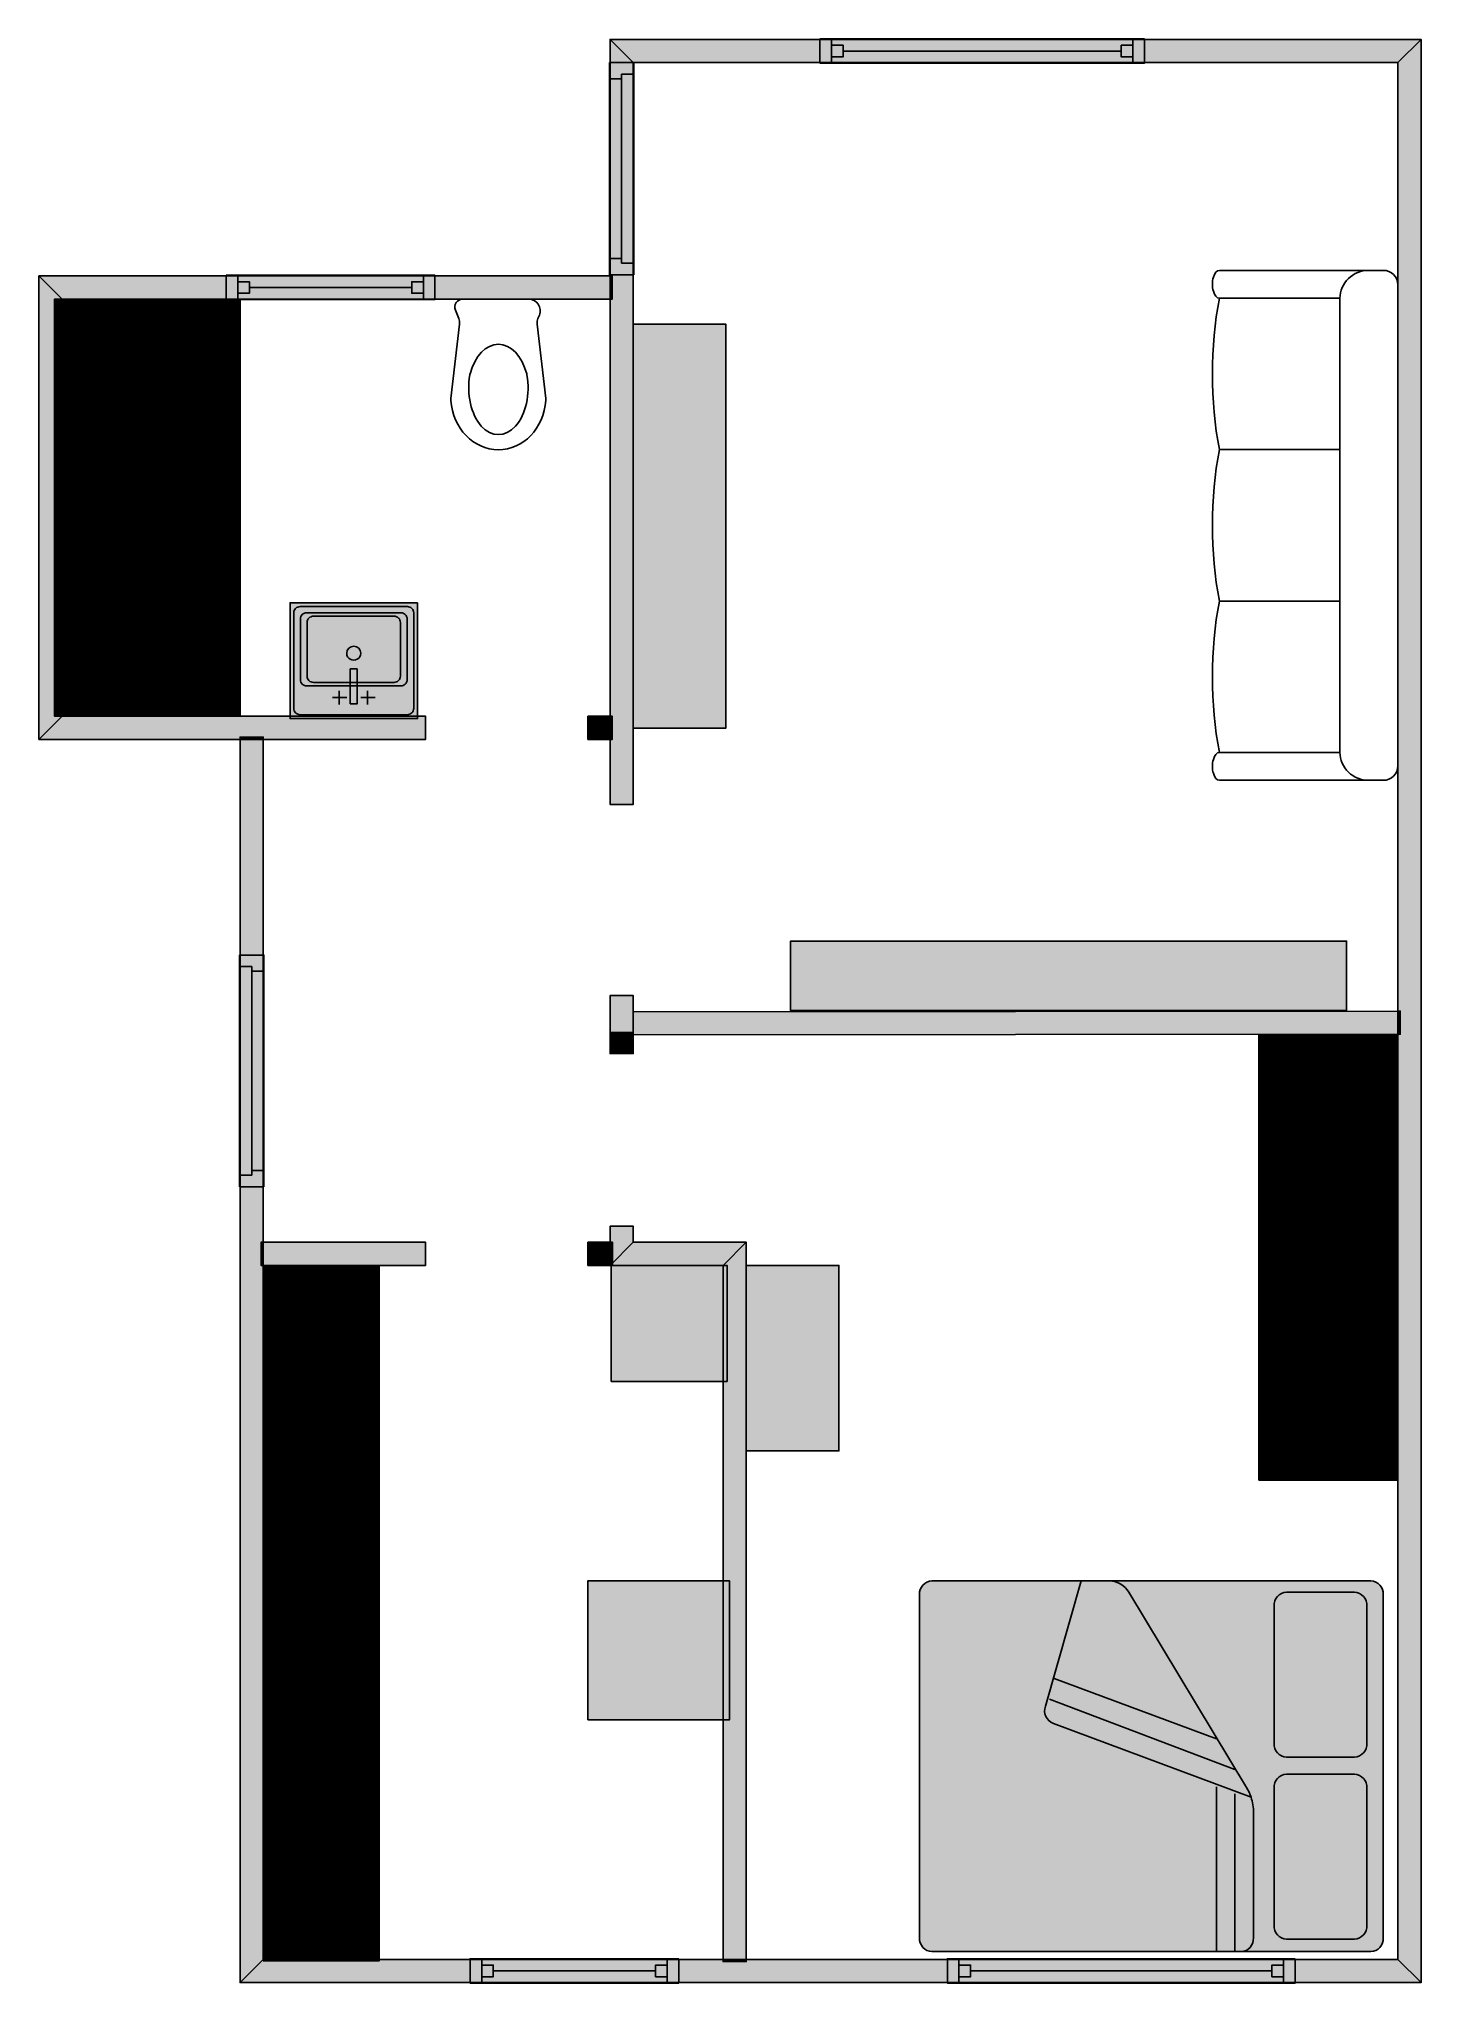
# Model space of a CAD drawing. Extents: x 232 to 6193, y 314 to 8703.
import ezdxf

# ---------------------------------------------------------------- set-up
doc = ezdxf.new("R2010")
doc.units = 0
doc.header["$LTSCALE"] = 64.057889
doc.header["$MEASUREMENT"] = 0
for name, color, linetype in [('OBSTACLE', 7, 'CONTINUOUS'), ('OCCUPIED', 7, 'CONTINUOUS'), ('WALL', 7, 'CONTINUOUS')]:
    doc.layers.add(name, color=color, linetype=linetype)
pattern_1 = [(45, (0, 0), (-2.2352, 2.2352), [])]

msp = doc.modelspace()

# ---------------------------------------------------------------- hatches: boundary and pattern name
at = {"layer": 'OBSTACLE'}
h = msp.add_hatch(dxfattribs=at)
h.set_pattern_fill('ANSI31', scale=25.4, style=0)
h.set_pattern_definition(pattern_1)
edge = h.paths.add_edge_path(flags=0)
edge.add_arc((425.9, 7272.5), 59.2, 346.24834, 0.72585)
edge.add_line((366.7, 7271.8), (366.7, 5921.8))
edge.add_arc((434, 5928.7), 67.7, 5.84982, 78.0492)
edge.add_line((420, 5862.5), (980, 5862.5))
edge.add_arc((966, 5928.7), 67.7, 101.9508, 174.15018)
edge.add_line((1033.3, 5921.8), (1033.3, 7271.8))
edge.add_arc((974.1, 7272.5), 59.2, 179.27415, 193.75166)
edge.add_line((1031.6, 7286.6), (1033.3, 7286.6))
edge.add_ellipse((699.8, 7288.5), major_axis=(-333.5, 0), ratio=0.762119, start_angle=179.58191, end_angle=179.99987)
edge.add_ellipse((700, 7288.5), major_axis=(-333.3, 0), ratio=0.762119, start_angle=180, end_angle=360)
edge.add_ellipse((700.2, 7288.5), major_axis=(-333.5, 0), ratio=0.762119, start_angle=0.00013, end_angle=0.41809)
edge.add_line((366.7, 7286.6), (368.4, 7286.6))
edge = h.paths.add_edge_path(flags=0)
edge.add_arc((425.9, 7272.5), 59.2, 346.24834, 0.72585)
edge.add_line((366.7, 7271.8), (366.7, 5921.8))
edge.add_arc((434, 5928.7), 67.7, 5.84982, 78.0492)
edge.add_line((420, 5862.5), (980, 5862.5))
edge.add_arc((966, 5928.7), 67.7, 101.9508, 174.15018)
edge.add_line((1033.3, 5921.8), (1033.3, 7271.8))
edge.add_arc((974.1, 7272.5), 59.2, 179.27415, 193.75166)
edge.add_line((1031.6, 7286.6), (1033.3, 7286.6))
edge.add_ellipse((699.8, 7288.5), major_axis=(-333.5, 0), ratio=0.762119, start_angle=179.58191, end_angle=179.99987)
edge.add_ellipse((700, 7288.5), major_axis=(-333.3, 0), ratio=0.762119, start_angle=180, end_angle=360)
edge.add_ellipse((700.2, 7288.5), major_axis=(-333.5, 0), ratio=0.762119, start_angle=0.00013, end_angle=0.41809)
edge.add_line((366.7, 7286.6), (368.4, 7286.6))
h.paths.add_polyline_path([(1100, 7580), (300, 7580), (300, 5780), (1100, 5780)], flags=0)
h = msp.add_hatch(dxfattribs=at)
h.set_pattern_fill('ANSI31', scale=25.4, style=0)
h.set_pattern_definition(pattern_1)
h.paths.add_polyline_path([(738.1, 6005, -1), (661.9, 6005, -1)], flags=0)
h = msp.add_hatch(dxfattribs=at)
h.set_pattern_fill('ANSI31', scale=25.4, style=0)
h.set_pattern_definition(pattern_1)
h.paths.add_polyline_path([(712, 5907), (688, 5907), (688, 5780), (712, 5780)], flags=0)
h = msp.add_hatch(dxfattribs=at)
h.set_pattern_fill('ANSI31', scale=25.4, style=0)
h.set_pattern_definition(pattern_1)
h.paths.add_polyline_path([(5493, 2484.5), (6093, 2484.5), (6093, 4405.4), (5493, 4405.4)], flags=0)
h = msp.add_hatch(dxfattribs=at)
h.set_pattern_fill('ANSI31', scale=25.4, style=0)
h.set_pattern_definition(pattern_1)
h.paths.add_polyline_path([(1200, 410.4), (1700, 410.4), (1700, 3410.4), (1200, 3410.4)], flags=0)
at = {"layer": 'OCCUPIED'}
for points in [[(2795.1, 5729), (3195.1, 5729), (3195.1, 7471), (2795.1, 7471)], [(1865.1, 6270), (1315.1, 6270), (1315.1, 5770), (1865.1, 5770)], [(1416.3, 6211.7, 0.414214), (1388.8, 6184.7), (1388.8, 5953.1, 0.414214), (1416.3, 5926), (1763.9, 5926, 0.414214), (1791.4, 5953.1), (1791.4, 6184.7, 0.414214), (1763.9, 6211.7)], [(1605.4, 5984.3), (1574.8, 5984.3), (1574.8, 5833.9), (1605.4, 5833.9)], [(5871.7, 4510.4), (5871.7, 4810.4), (3473.7, 4810.4), (3473.7, 4510.4)], [(2700, 2910.4), (3200, 2910.4), (3200, 3410.4), (2700, 3410.4)], [(3282.6, 2610.4), (3682.6, 2610.4), (3682.6, 3410.4), (3282.6, 3410.4)], [(2600, 1450), (3209.9, 1450), (3209.9, 2050), (2600, 2050)], [(5416.7, 450), (5416.7, 450, 0.414214), (5470, 509.3), (5470, 1050, 0.086905), (5459.6, 1116.3), (4607.2, 1434.3, -0.409267), (4572.8, 1509.7), (4727, 2050), (4083.3, 2050, 0.414214), (4030, 1990.7), (4030, 509.3, 0.414214), (4083.3, 450)]]:
    msp.add_hatch(color=254, dxfattribs=at).paths.add_polyline_path(points)
h = msp.add_hatch(color=254, dxfattribs=at)
h.paths.add_polyline_path([(1358.8, 6253.1, 0.414214), (1331.3, 6226), (1331.3, 5814, 0.414214), (1358.8, 5786.9), (1821.4, 5786.9, 0.414214), (1848.9, 5814), (1848.9, 6226, 0.414214), (1821.4, 6253.1)])
h.paths.add_polyline_path([(1387.5, 6226.8, 0.414214), (1360, 6199.7), (1360, 5938, 0.414214), (1387.5, 5911), (1792.7, 5911, 0.414214), (1820.2, 5938), (1820.2, 6199.7, 0.414214), (1792.7, 6226.8)])
h = msp.add_hatch(color=254, dxfattribs=at)
h.paths.add_polyline_path([(4850, 2050, -0.250283), (4933, 2000.8), (5440.3, 1158.5, -0.060842), (5459.6, 1116.3, -0.086905), (5470, 1050), (5470, 509.3, -0.414214), (5416.7, 450), (5976.7, 450, 0.414214), (6030, 509.3), (6030, 1990.7, 0.414214), (5976.7, 2050)])
h.paths.add_polyline_path([(5459.6, 1116.3, 0.060842), (5440.3, 1158.5), (4933, 2000.8, 0.250283), (4850, 2050), (4850, 2050), (4727, 2050), (4572.8, 1509.7, 0.409267), (4607.2, 1434.3)])
h = msp.add_hatch(color=254, dxfattribs=at)
h.paths.add_polyline_path([(5558.9, 563.6, 0.414214), (5612.2, 504.3), (5905.6, 504.3, 0.414214), (5958.9, 563.6), (5958.9, 1156.2, 0.414214), (5905.6, 1215.4), (5612.2, 1215.4, 0.414214), (5558.9, 1156.2)])
h.paths.add_polyline_path([(5558.9, 1348.8, 0.414214), (5612.2, 1289.5), (5905.6, 1289.5, 0.414214), (5958.9, 1348.8), (5958.9, 1941.4, 0.414214), (5905.6, 2000.6), (5612.2, 2000.6, 0.414214), (5558.9, 1941.4)])
at = {"layer": 'WALL'}
for points in [[(2695.1, 8700), (6193, 8700), (6093, 8600), (2795.1, 8600)], [(2695.1, 5400), (2695.1, 8700), (2795.1, 8600), (2795.1, 5400), (2745.1, 5400)], [(6093, 416.8), (6093, 8600), (6193, 8700), (6193, 316.8)], [(332.1, 7580), (332.1, 5780), (232.1, 5680), (232.1, 7680)], [(2695.1, 7580), (332.1, 7580), (232.1, 7680), (2695.1, 7680)], [(2695.1, 7680), (2695.1, 7580), (2705.1, 7580), (2705.1, 7680)], [(1900, 5680), (232.1, 5680), (332.1, 5780), (1900, 5780), (1900, 5730)], [(2600, 5780), (2695.1, 5780), (2695.1, 5680), (2600, 5680), (2600, 5730)], [(2695.1, 5780), (2695.1, 5680), (2705.1, 5680), (2705.1, 5780)], [(1100, 5680), (1200, 5680), (1200, 5690), (1100, 5690)], [(1100, 316.8), (1100, 5680), (1200, 5680), (1200, 416.8)], [(2695.1, 4405.5), (2695.2, 4575.1), (2745.2, 4575), (2795.2, 4575), (2795.1, 4405.4), (2745.1, 4405.5)], [(2795.2, 4505.4), (6093, 4507.9), (6093, 4407.9), (2795.2, 4405.4), (2795.2, 4455.4)], [(6093, 4507.9), (6093, 4407.9), (6103, 4407.9), (6103, 4507.9)], [(2695.1, 4405.4), (2795.1, 4405.4), (2795.1, 4415.4), (2695.1, 4415.4)], [(2695.1, 4325), (2695.1, 4405.4), (2795.1, 4405.4), (2795.1, 4325), (2745.1, 4325)], [(2695.2, 3410.4), (2695.1, 3579.9), (2745.1, 3580), (2795.1, 3580), (2795.2, 3510.4)], [(1200, 3410.4), (1200, 3510.4), (1190, 3510.4), (1190, 3410.4)], [(1200, 3510.4), (1900, 3510.4), (1900, 3460.4), (1900, 3410.4), (1200, 3410.4)], [(2600, 3510.4), (2695.2, 3510.4), (2695.2, 3410.4), (2600, 3410.4), (2600, 3460.4)], [(2795.2, 3510.4), (3282.6, 3510.4), (3182.6, 3410.4), (2695.2, 3410.4)], [(2695.2, 3510.4), (2695.2, 3410.4), (2705.2, 3410.4), (2705.2, 3510.4)], [(3182.6, 416.8), (3182.6, 3410.4), (3282.6, 3510.4), (3282.6, 416.8)], [(1200, 416.8), (6093, 416.8), (6193, 316.8), (1100, 316.8)], [(3282.6, 416.8), (3182.6, 416.8), (3182.6, 406.8), (3282.6, 406.8)]]:
    msp.add_hatch(color=253, dxfattribs=at).paths.add_polyline_path(points)

# ---------------------------------------------------------------- linework, layer by layer
at = {"layer": 'OBSTACLE', "linetype": 'CONTINUOUS'}
for p, q in [((3600, 8600), (3600, 8700)), ((3600, 8700), (3650, 8700)), ((3600, 8600), (3600, 8700)), ((3650, 8700), (3650, 8675)), ((3700, 8650), (4900, 8650)), ((5000, 8700), (4950, 8700)), ((4950, 8700), (4950, 8675)), ((5000, 8600), (5000, 8700)), ((5000, 8600), (5000, 8700)), ((2695.1, 8600), (2795.1, 8600)), ((2695.1, 8550), (2695.1, 8600)), ((2695.1, 8600), (2795.1, 8600)), ((2795.1, 8600), (2795.1, 8550)), ((3650, 8600), (3600, 8600)), ((3650, 8625), (3650, 8600)), ((4950, 8625), (4950, 8600)), ((4950, 8600), (5000, 8600)), ((2695.1, 8530), (2695.1, 8550)), ((2745.1, 8530), (2695.1, 8530)), ((2795.1, 8550), (2745.1, 8550)), ((2745.1, 8550), (2745.1, 8530)), ((2745.1, 7755), (2695.1, 7755)), ((2695.1, 7755), (2695.1, 7735)), ((2695.1, 7735), (2695.1, 7685)), ((2745.1, 7735), (2745.1, 7755)), ((2795.1, 7735), (2745.1, 7735)), ((2795.1, 7685), (2795.1, 7735)), ((1040.1, 7580), (1040.1, 7680)), ((1040.1, 7680), (1090.1, 7680)), ((1040.1, 7580), (1040.1, 7680)), ((1090.1, 7680), (1090.1, 7655)), ((1940.1, 7680), (1890.1, 7680)), ((1890.1, 7680), (1890.1, 7655)), ((1940.1, 7580), (1940.1, 7680)), ((1940.1, 7580), (1940.1, 7680)), ((2695.1, 7685), (2795.1, 7685)), ((2695.1, 7685), (2795.1, 7685)), ((1090.1, 7580), (1040.1, 7580)), ((1090.1, 7605), (1090.1, 7580)), ((1140.1, 7630), (1840.1, 7630)), ((1890.1, 7605), (1890.1, 7580)), ((1890.1, 7580), (1940.1, 7580)), ((366.7, 7286.6), (368.4, 7286.6)), ((366.7, 7286.6), (368.4, 7286.6)), ((366.7, 7271.8), (366.7, 5921.8)), ((366.7, 7271.8), (366.7, 5921.8)), ((1031.6, 7286.6), (1033.3, 7286.6)), ((1031.6, 7286.6), (1033.3, 7286.6)), ((1033.3, 5921.8), (1033.3, 7271.8)), ((1033.3, 5921.8), (1033.3, 7271.8)), ((420, 5862.5), (980, 5862.5)), ((420, 5862.5), (980, 5862.5)), ((605, 5820), (643, 5820)), ((624, 5800), (624, 5838)), ((795, 5820), (757, 5820)), ((776, 5800), (776, 5838)), ((1200, 4750), (1100, 4750)), ((1100, 4750), (1100, 4700)), ((1200, 4750), (1100, 4750)), ((1100, 4700), (1150, 4700)), ((1150, 4700), (1150, 4680)), ((1200, 4700), (1200, 4750)), ((1200, 4680), (1200, 4700)), ((1150, 4680), (1200, 4680)), ((1100, 3750), (1100, 3800)), ((1100, 3800), (1150, 3800)), ((1150, 3800), (1150, 3820)), ((1150, 3820), (1200, 3820)), ((1200, 3820), (1200, 3800)), ((1200, 3800), (1200, 3750)), ((1200, 3750), (1100, 3750)), ((1200, 3750), (1100, 3750)), ((2091.8, 416.8), (2091.8, 316.8)), ((2141.8, 416.8), (2091.8, 416.8)), ((2091.8, 416.8), (2091.8, 316.8)), ((2141.8, 391.8), (2141.8, 416.8)), ((2141.8, 316.8), (2141.8, 341.8)), ((2891.8, 366.8), (2191.8, 366.8)), ((2941.8, 391.8), (2941.8, 416.8)), ((2941.8, 416.8), (2991.8, 416.8)), ((2941.8, 316.8), (2941.8, 341.8)), ((2991.8, 416.8), (2991.8, 316.8)), ((2991.8, 416.8), (2991.8, 316.8)), ((4150, 416.8), (4150, 316.8)), ((4200, 416.8), (4150, 416.8)), ((4150, 416.8), (4150, 316.8)), ((4200, 391.8), (4200, 416.8)), ((4200, 316.8), (4200, 341.8)), ((5550, 366.8), (4250, 366.8)), ((5600, 391.8), (5600, 416.8)), ((5600, 416.8), (5650, 416.8)), ((5600, 316.8), (5600, 341.8)), ((5650, 416.8), (5650, 316.8)), ((5650, 416.8), (5650, 316.8)), ((2091.8, 316.8), (2141.8, 316.8)), ((2991.8, 316.8), (2941.8, 316.8)), ((4150, 316.8), (4200, 316.8)), ((5650, 316.8), (5600, 316.8))]:
    msp.add_line(p, q, dxfattribs=at)
for points in [[(3600, 8597.5), (5000, 8597.5), (5000, 8702.5), (3600, 8702.5)], [(3650, 8675), (3700, 8675), (3700, 8625), (3650, 8625)], [(4950, 8675), (4900, 8675), (4900, 8625), (4950, 8625)], [(2692.6, 8600), (2692.6, 7685), (2797.6, 7685), (2797.6, 8600)], [(2745.1, 8550), (2745.1, 7735), (2795.1, 7735), (2795.1, 8550)], [(1040.1, 7577.5), (1940.1, 7577.5), (1940.1, 7682.5), (1040.1, 7682.5)], [(1090.1, 7655), (1140.1, 7655), (1140.1, 7605), (1090.1, 7605)], [(1890.1, 7655), (1840.1, 7655), (1840.1, 7605), (1890.1, 7605)], [(1100, 7580), (300, 7580), (300, 5780), (1100, 5780)], [(712, 5907), (688, 5907), (688, 5780), (712, 5780)], [(1202.5, 3750), (1202.5, 4750), (1097.5, 4750), (1097.5, 3750)], [(1150, 3800), (1150, 4700), (1100, 4700), (1100, 3800)], [(5493, 2484.5), (6093, 2484.5), (6093, 4405.4), (5493, 4405.4)], [(1200, 410.4), (1700, 410.4), (1700, 3410.4), (1200, 3410.4)], [(2991.8, 419.3), (2091.8, 419.3), (2091.8, 314.3), (2991.8, 314.3)], [(2141.8, 341.8), (2191.8, 341.8), (2191.8, 391.8), (2141.8, 391.8)], [(2941.8, 341.8), (2891.8, 341.8), (2891.8, 391.8), (2941.8, 391.8)], [(5650, 419.3), (4150, 419.3), (4150, 314.3), (5650, 314.3)], [(4200, 341.8), (4250, 341.8), (4250, 391.8), (4200, 391.8)], [(5600, 341.8), (5550, 341.8), (5550, 391.8), (5600, 391.8)]]:
    msp.add_lwpolyline(points, close=True, dxfattribs=at)
msp.add_lwpolyline([(738.1, 6005, -1), (661.9, 6005, -1)], format="xyb", close=True, dxfattribs=at)
for centre, radius, start, end in [((425.9, 7272.5), 59.2, 166.24834, 180.72585), ((425.9, 7272.5), 59.2, 166.24834, 180.72585), ((974.1, 7272.5), 59.2, 359.27415, 13.75166), ((974.1, 7272.5), 59.2, 359.27415, 13.75166), ((434, 5928.7), 67.7, 185.84982, 258.0492), ((434, 5928.7), 67.7, 185.84982, 258.0492), ((966, 5928.7), 67.7, 281.9508, 354.15018), ((966, 5928.7), 67.7, 281.9508, 354.15018)]:
    msp.add_arc(centre, radius, start, end, dxfattribs=at)
for centre, major_axis, start_param, end_param in [((700, 7288.5), (-333.3, 0), -3.141593, 0), ((700, 7288.5), (-333.3, 0), -3.141593, 0), ((700.2, 7288.5), (-333.5, 0), 0.000002, 0.007297), ((700.2, 7288.5), (-333.5, 0), 0.000002, 0.007297), ((699.8, 7288.5), (-333.5, 0), 3.134296, 3.14159), ((699.8, 7288.5), (-333.5, 0), 3.134296, 3.14159)]:
    msp.add_ellipse(centre, major_axis=major_axis, ratio=0.762119, start_param=start_param, end_param=end_param, dxfattribs=at)
at = {"layer": 'OCCUPIED', "linetype": 'CONTINUOUS'}
for p, q in [((6030.5, 7703.8), (5323, 7703.8)), ((6093, 5566.3), (6093, 7641.3)), ((2344.2, 7580), (2060.2, 7580)), ((5323, 7583.8), (5843, 7583.8)), ((5843, 7583.8), (5843, 5623.8)), ((2046.3, 7471.9), (2009.2, 7151.6)), ((2028.2, 7532.3), (2042.9, 7496.6)), ((2418.2, 7151.6), (2381.2, 7471.9)), ((2384.5, 7496.6), (2390.5, 7511.1)), ((5323, 6930.4), (5843, 6930.4)), ((5323, 6277.1), (5843, 6277.1)), ((1527.4, 5830.2), (1527.4, 5890.3)), ((1649.6, 5830.2), (1649.6, 5890.3)), ((1559.5, 5861.3), (1498.4, 5861.3)), ((1681.8, 5861.3), (1620.7, 5861.3)), ((5843, 5623.8), (5323, 5623.8)), ((5323, 5503.8), (6030.5, 5503.8)), ((5310, 1368.5), (4610, 1627.8)), ((5390, 1235.2), (4590, 1538.9)), ((5310, 450), (5310, 1161.1)), ((5390, 450), (5390, 1131.5))]:
    msp.add_line(p, q, dxfattribs=at)
for points in [[(2795.1, 5729), (3195.1, 5729), (3195.1, 7471), (2795.1, 7471)], [(1865.1, 6270), (1315.1, 6270), (1315.1, 5770), (1865.1, 5770)], [(1605.4, 5984.3), (1574.8, 5984.3), (1574.8, 5833.9), (1605.4, 5833.9)], [(5871.7, 4510.4), (5871.7, 4810.4), (3473.7, 4810.4), (3473.7, 4510.4)], [(2700, 2910.4), (3200, 2910.4), (3200, 3410.4), (2700, 3410.4)], [(3282.6, 2610.4), (3682.6, 2610.4), (3682.6, 3410.4), (3282.6, 3410.4)], [(2600, 1450), (3209.9, 1450), (3209.9, 2050), (2600, 2050)]]:
    msp.add_lwpolyline(points, close=True, dxfattribs=at)
for points in [[(1358.8, 6253.1, 0.414214), (1331.3, 6226), (1331.3, 5814, 0.414214), (1358.8, 5786.9), (1821.4, 5786.9, 0.414214), (1848.9, 5814), (1848.9, 6226, 0.414214), (1821.4, 6253.1)], [(1387.5, 6226.8, 0.414214), (1360, 6199.7), (1360, 5938, 0.414214), (1387.5, 5911), (1792.7, 5911, 0.414214), (1820.2, 5938), (1820.2, 6199.7, 0.414214), (1792.7, 6226.8)], [(1416.3, 6211.7, 0.414214), (1388.8, 6184.7), (1388.8, 5953.1, 0.414214), (1416.3, 5926), (1763.9, 5926, 0.414214), (1791.4, 5953.1), (1791.4, 6184.7, 0.414214), (1763.9, 6211.7)], [(5416.7, 450), (5416.7, 450, 0.414214), (5470, 509.3), (5470, 1050, 0.086905), (5459.6, 1116.3), (4607.2, 1434.3, -0.409267), (4572.8, 1509.7), (4727, 2050), (4083.3, 2050, 0.414214), (4030, 1990.7), (4030, 509.3, 0.414214), (4083.3, 450)], [(5459.6, 1116.3, 0.060842), (5440.3, 1158.5), (4933, 2000.8, 0.250283), (4850, 2050), (4850, 2050), (4727, 2050), (4572.8, 1509.7, 0.409267), (4607.2, 1434.3)], [(4850, 2050, -0.250283), (4933, 2000.8), (5440.3, 1158.5, -0.060842), (5459.6, 1116.3, -0.086905), (5470, 1050), (5470, 509.3, -0.414214), (5416.7, 450), (5976.7, 450, 0.414214), (6030, 509.3), (6030, 1990.7, 0.414214), (5976.7, 2050)], [(5558.9, 1348.8, 0.414214), (5612.2, 1289.5), (5905.6, 1289.5, 0.414214), (5958.9, 1348.8), (5958.9, 1941.4, 0.414214), (5905.6, 2000.6), (5612.2, 2000.6, 0.414214), (5558.9, 1941.4)], [(5558.9, 563.6, 0.414214), (5612.2, 504.3), (5905.6, 504.3, 0.414214), (5958.9, 563.6), (5958.9, 1156.2, 0.414214), (5905.6, 1215.4), (5612.2, 1215.4, 0.414214), (5558.9, 1156.2)]]:
    msp.add_lwpolyline(points, format="xyb", close=True, dxfattribs=at)
for centre, radius, start, end in [((6030.5, 7641.3), 62.5, 0, 90.00094), ((2060.2, 7545.5), 34.5, 90, 202.31599), ((2344.2, 7530), 50, 337.76427, 90), ((1996.6, 7477.6), 50, 353.38508, 22.316), ((2430.8, 7477.6), 50, 157.76427, 186.58851), ((2139.5, 7244.1), 50, 164.82698, 170.0061), ((2287.8, 7244.1), 50, 9.9939, 15.17302), ((2058.8, 7145.8), 50, 173.38508, 183.97637), ((2368.5, 7145.8), 50, 356.02307, 6.58851), ((6030.5, 5566.3), 62.5, 269.99906, 0)]:
    msp.add_arc(centre, radius, start, end, dxfattribs=at)
for centre, major_axis, ratio, start_param, end_param in [((5323, 7643.8), (0, 60), 0.5, 0, 3.141593), ((5968, 7583.8), (-125, 0), 0.96, -1.570944, 0.000148), ((5752.6, 7257.1), (0, 919.3), 0.5, 1.207499, 1.934094), ((2213.7, 7173.8), (0, -211.2), 0.630769, 1.976838, 4.306348), ((2213.7, 7198.1), (0, -203.1), 0.630769, 4.439966, 1.84322), ((2213.7, 7160.3), (0, -230.3), 0.891698, 4.790187, 1.492988), ((5752.6, 6603.8), (0, 919.3), 0.5, 1.207499, 1.934094), ((5752.6, 5950.4), (0, 919.3), 0.5, 1.207499, 1.934094), ((1590.1, 6052), (-30.6, 0), 0.984279, 3.141593, 6.283185), ((1590.1, 6052), (-30.6, 0), 0.984279, 0, 3.141593), ((5323, 5563.8), (0, 60), 0.5, 0, 3.141593), ((5968, 5623.7), (-125, 0), 0.96, -0.000148, 1.570944)]:
    msp.add_ellipse(centre, major_axis=major_axis, ratio=ratio, start_param=start_param, end_param=end_param, dxfattribs=at)
at = {"layer": 'WALL', "linetype": 'CONTINUOUS'}
for p, q in [((2695.1, 8700), (6193, 8700)), ((6193, 316.8), (6193, 8700)), ((2795.1, 8600), (6093, 8600)), ((6093, 416.8), (6093, 8600)), ((232.1, 7680), (232.1, 5680)), ((2695.1, 7680), (232.1, 7680)), ((332.1, 7580), (332.1, 5780)), ((2695.1, 7580), (332.1, 7580)), ((1100, 316.8), (1100, 5680)), ((1200, 416.8), (1200, 5680)), ((2795.2, 3510.4), (3282.6, 3510.4)), ((3282.6, 416.8), (3282.6, 3510.4)), ((2695.2, 3410.4), (3182.6, 3410.4)), ((3182.6, 416.8), (3182.6, 3410.4)), ((1200, 416.8), (6093, 416.8)), ((1100, 316.8), (6193, 316.8))]:
    msp.add_line(p, q, dxfattribs=at)
for points in [[(2695.1, 8700), (6193, 8700), (6093, 8600), (2795.1, 8600)], [(2695.1, 5400), (2695.1, 8700), (2795.1, 8600), (2795.1, 5400), (2745.1, 5400)], [(6093, 416.8), (6093, 8600), (6193, 8700), (6193, 316.8)], [(332.1, 7580), (332.1, 5780), (232.1, 5680), (232.1, 7680)], [(2695.1, 7580), (332.1, 7580), (232.1, 7680), (2695.1, 7680)], [(2695.1, 7680), (2695.1, 7580), (2705.1, 7580), (2705.1, 7680)], [(1900, 5680), (232.1, 5680), (332.1, 5780), (1900, 5780), (1900, 5730)], [(2600, 5780), (2695.1, 5780), (2695.1, 5680), (2600, 5680), (2600, 5730)], [(2695.1, 5780), (2695.1, 5680), (2705.1, 5680), (2705.1, 5780)], [(1100, 5680), (1200, 5680), (1200, 5690), (1100, 5690)], [(1100, 316.8), (1100, 5680), (1200, 5680), (1200, 416.8)], [(2695.1, 4405.5), (2695.2, 4575.1), (2745.2, 4575), (2795.2, 4575), (2795.1, 4405.4), (2745.1, 4405.5)], [(2795.2, 4505.4), (6093, 4507.9), (6093, 4407.9), (2795.2, 4405.4), (2795.2, 4455.4)], [(6093, 4507.9), (6093, 4407.9), (6103, 4407.9), (6103, 4507.9)], [(2695.1, 4405.4), (2795.1, 4405.4), (2795.1, 4415.4), (2695.1, 4415.4)], [(2695.1, 4325), (2695.1, 4405.4), (2795.1, 4405.4), (2795.1, 4325), (2745.1, 4325)], [(2695.2, 3410.4), (2695.1, 3579.9), (2745.1, 3580), (2795.1, 3580), (2795.2, 3510.4)], [(1200, 3410.4), (1200, 3510.4), (1190, 3510.4), (1190, 3410.4)], [(1200, 3510.4), (1900, 3510.4), (1900, 3460.4), (1900, 3410.4), (1200, 3410.4)], [(2600, 3510.4), (2695.2, 3510.4), (2695.2, 3410.4), (2600, 3410.4), (2600, 3460.4)], [(2795.2, 3510.4), (3282.6, 3510.4), (3182.6, 3410.4), (2695.2, 3410.4)], [(2695.2, 3510.4), (2695.2, 3410.4), (2705.2, 3410.4), (2705.2, 3510.4)], [(3182.6, 416.8), (3182.6, 3410.4), (3282.6, 3510.4), (3282.6, 416.8)], [(1200, 416.8), (6093, 416.8), (6193, 316.8), (1100, 316.8)], [(3282.6, 416.8), (3182.6, 416.8), (3182.6, 406.8), (3282.6, 406.8)]]:
    msp.add_lwpolyline(points, close=True, dxfattribs=at)
for points in [[(2745.1, 5400), (2695.1, 5400), (2695.1, 8700)], [(2745.1, 5400), (2795.1, 5400), (2795.1, 8600)], [(1900, 5730), (1900, 5680), (232.1, 5680)], [(1900, 5730), (1900, 5780), (332.1, 5780)], [(2600, 5730), (2600, 5780), (2695.1, 5780)], [(2600, 5730), (2600, 5680), (2695.1, 5680)], [(2745.1, 4405.5), (2695.1, 4405.5), (2695.2, 4575.1), (2745.2, 4575)], [(2745.1, 4405.5), (2795.1, 4405.4), (2795.2, 4575), (2745.2, 4575)], [(2795.2, 4455.4), (2795.2, 4505.4), (6093, 4507.9)], [(2795.2, 4455.4), (2795.2, 4405.4), (6093, 4407.9)], [(2745.1, 4325), (2695.1, 4325), (2695.1, 4405.4)], [(2745.1, 4325), (2795.1, 4325), (2795.1, 4405.4)], [(2695.2, 3410.4), (2695.1, 3579.9), (2745.1, 3580)], [(2795.2, 3510.4), (2795.1, 3580), (2745.1, 3580)], [(1200, 3510.4), (1900, 3510.4), (1900, 3460.4)], [(1200, 3410.4), (1900, 3410.4), (1900, 3460.4)], [(2600, 3460.4), (2600, 3510.4), (2695.2, 3510.4)], [(2600, 3460.4), (2600, 3410.4), (2695.2, 3410.4)]]:
    msp.add_lwpolyline(points, dxfattribs=at)

doc.saveas('drawing.dxf')
